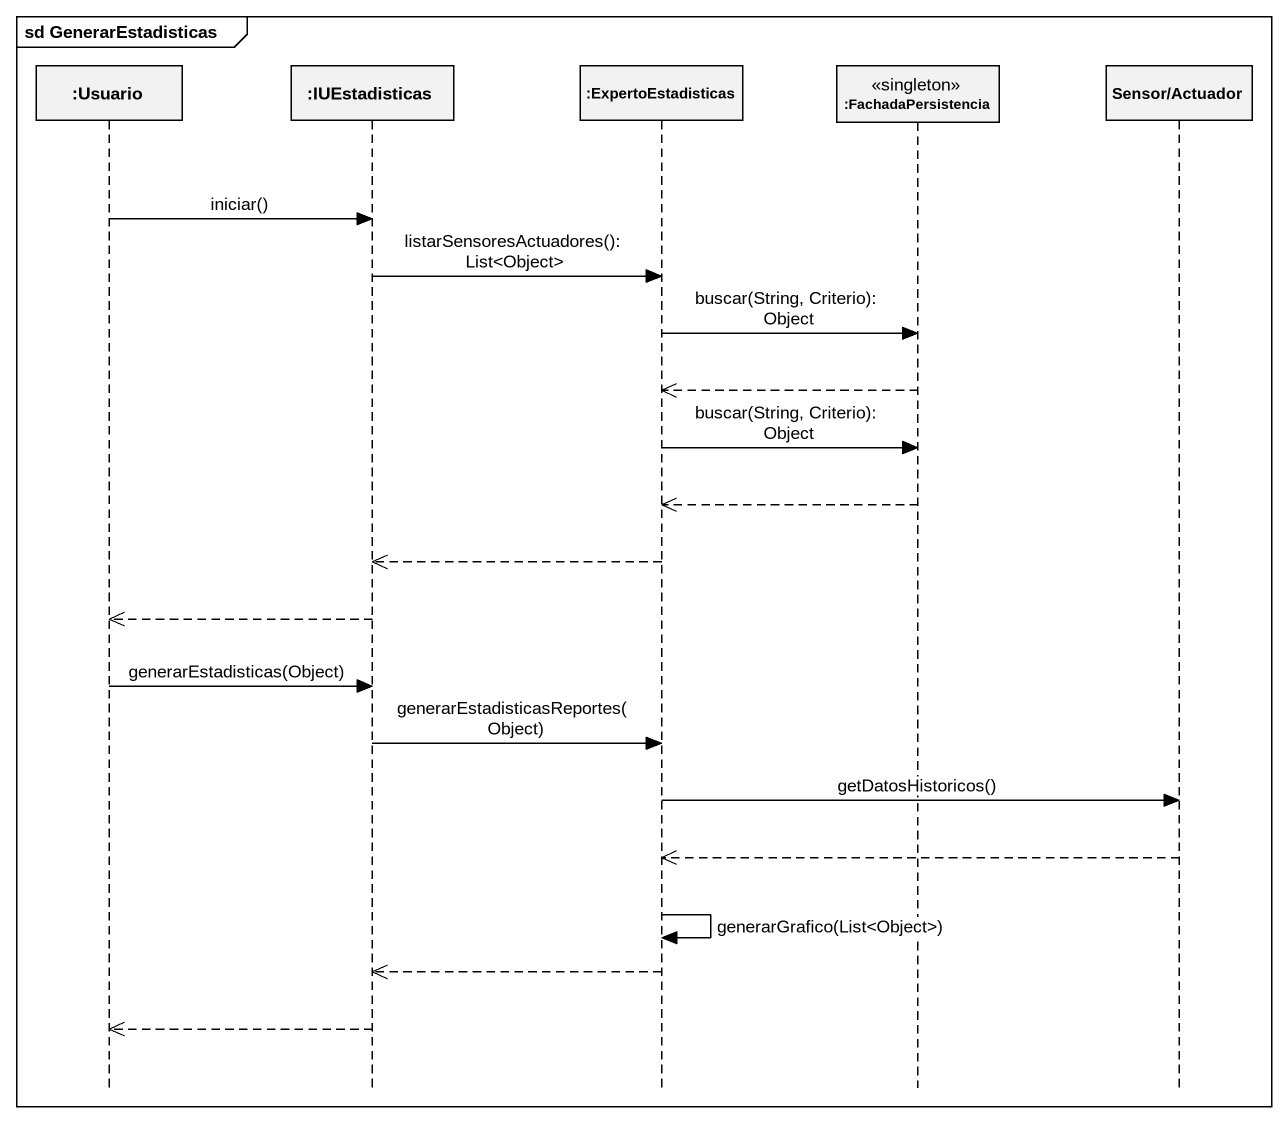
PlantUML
@startuml
mainframe sd GenerarEstadisticas
hide footbox
participant ":Usuario" as Usuario
participant ":IUEstadisticas" as IUEstadisticas
participant ":ExpertoEstadisticas" as ExpertoEstadisticas
participant ":FachadaPersistencia" as FachadaPersistencia <<singleton>>
participant "Sensor/Actuador" as Sensor_Actuador

Usuario -> IUEstadisticas : iniciar()
IUEstadisticas -> ExpertoEstadisticas : listarSensoresActuadores(): List<Object>
ExpertoEstadisticas -> FachadaPersistencia : buscar(String, Criterio): Object
FachadaPersistencia -->> ExpertoEstadisticas
ExpertoEstadisticas -> FachadaPersistencia : buscar(String, Criterio): Object
FachadaPersistencia -->> ExpertoEstadisticas
ExpertoEstadisticas -->> IUEstadisticas
IUEstadisticas -->> Usuario
Usuario -> IUEstadisticas : generarEstadisticas(Object)
IUEstadisticas -> ExpertoEstadisticas : generarEstadisticasReportes(Object)
ExpertoEstadisticas -> Sensor_Actuador : getDatosHistoricos()
Sensor_Actuador -->> ExpertoEstadisticas
ExpertoEstadisticas -> ExpertoEstadisticas : generarGrafico(List<Object>)
ExpertoEstadisticas -->> IUEstadisticas
IUEstadisticas -->> Usuario
@enduml
